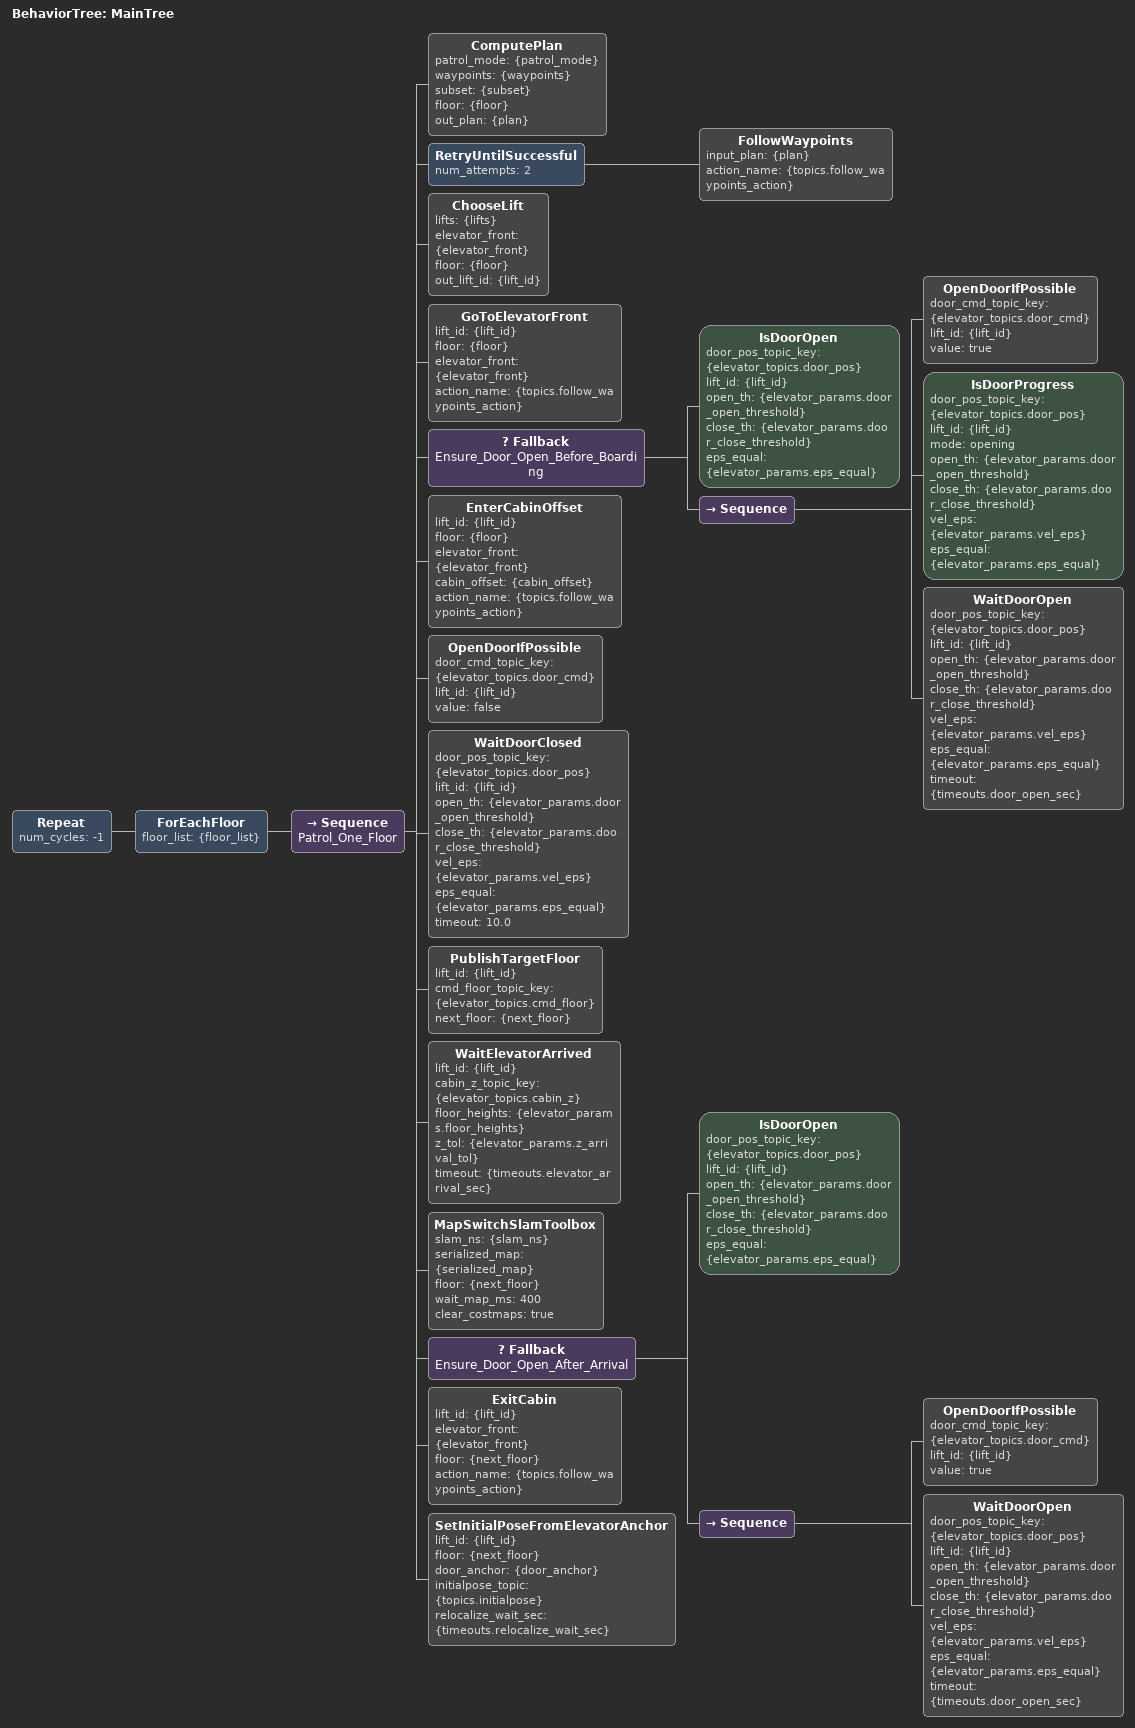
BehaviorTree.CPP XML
<root main_tree_to_execute="MainTree">
  <BehaviorTree ID="MainTree">

    <!-- 무한 층 루프 -->
    <Repeat num_cycles="-1">
      <!-- floor_list를 순회하며 floor / next_floor를 블랙보드에 SET -->
      <ForEachFloor floor_list="{floor_list}">
        <Sequence name="Patrol_One_Floor">

          <!-- A) 경유점 선택 (full/partial + subset 반영) -->
          <ComputePlan
              patrol_mode="{patrol_mode}"
              waypoints="{waypoints}"
              subset="{subset}"
              floor="{floor}"
              out_plan="{plan}"/>

          <!-- B) 층 내 순찰 -->
          <RetryUntilSuccessful num_attempts="2">
            <FollowWaypoints
                input_plan="{plan}"
                action_name="{topics.follow_waypoints_action}"/>
          </RetryUntilSuccessful>

          <!-- C) 엘리베이터 선택 & 문앞 접근 -->
          <ChooseLift
              lifts="{lifts}"
              elevator_front="{elevator_front}"
              floor="{floor}"
              out_lift_id="{lift_id}"/>

          <GoToElevatorFront
              lift_id="{lift_id}"
              floor="{floor}"
              elevator_front="{elevator_front}"
              action_name="{topics.follow_waypoints_action}"/>

          <!-- D) 문 열림 확보 (열려있으면 통과) -->
          <Fallback name="Ensure_Door_Open_Before_Boarding">
            <IsDoorOpen
                door_pos_topic_key="{elevator_topics.door_pos}"
                lift_id="{lift_id}"
                open_th="{elevator_params.door_open_threshold}"
                close_th="{elevator_params.door_close_threshold}"
                eps_equal="{elevator_params.eps_equal}"/>
            <Sequence>
              <OpenDoorIfPossible
                  door_cmd_topic_key="{elevator_topics.door_cmd}"
                  lift_id="{lift_id}"
                  value="true"/>
              <IsDoorProgress
                  door_pos_topic_key="{elevator_topics.door_pos}"
                  lift_id="{lift_id}"
                  mode="opening"
                  open_th="{elevator_params.door_open_threshold}"
                  close_th="{elevator_params.door_close_threshold}"
                  vel_eps="{elevator_params.vel_eps}"
                  eps_equal="{elevator_params.eps_equal}"/>
              <WaitDoorOpen
                  door_pos_topic_key="{elevator_topics.door_pos}"
                  lift_id="{lift_id}"
                  open_th="{elevator_params.door_open_threshold}"
                  close_th="{elevator_params.door_close_threshold}"
                  vel_eps="{elevator_params.vel_eps}"
                  eps_equal="{elevator_params.eps_equal}"
                  timeout="{timeouts.door_open_sec}"/>
            </Sequence>
          </Fallback>

          <!-- E) 캐빈 내부로 탑승 (B방법: 오프셋) -->
          <EnterCabinOffset
              lift_id="{lift_id}"
              floor="{floor}"
              elevator_front="{elevator_front}"
              cabin_offset="{cabin_offset}"
              action_name="{topics.follow_waypoints_action}"/>

          <!-- F) 문 닫고 층 이동 -->
          <OpenDoorIfPossible
              door_cmd_topic_key="{elevator_topics.door_cmd}"
              lift_id="{lift_id}"
              value="false"/>
          <WaitDoorClosed
              door_pos_topic_key="{elevator_topics.door_pos}"
              lift_id="{lift_id}"
              open_th="{elevator_params.door_open_threshold}"
              close_th="{elevator_params.door_close_threshold}"
              vel_eps="{elevator_params.vel_eps}"
              eps_equal="{elevator_params.eps_equal}"
              timeout="10.0"/>

          <PublishTargetFloor
              lift_id="{lift_id}"
              cmd_floor_topic_key="{elevator_topics.cmd_floor}"
              next_floor="{next_floor}"/>

          <WaitElevatorArrived
              lift_id="{lift_id}"
              cabin_z_topic_key="{elevator_topics.cabin_z}"
              floor_heights="{elevator_params.floor_heights}"
              z_tol="{elevator_params.z_arrival_tol}"
              timeout="{timeouts.elevator_arrival_sec}"/>

          <!-- G) 맵 스위치 (slam_toolbox 전용) -->
          <MapSwitchSlamToolbox
              slam_ns="{slam_ns}"
              serialized_map="{serialized_map}"
              floor="{next_floor}"
              wait_map_ms="400"
              clear_costmaps="true"/>

          <!-- H) 도착 후 문 열림 확보 -->
          <Fallback name="Ensure_Door_Open_After_Arrival">
            <IsDoorOpen
                door_pos_topic_key="{elevator_topics.door_pos}"
                lift_id="{lift_id}"
                open_th="{elevator_params.door_open_threshold}"
                close_th="{elevator_params.door_close_threshold}"
                eps_equal="{elevator_params.eps_equal}"/>
            <Sequence>
              <OpenDoorIfPossible
                  door_cmd_topic_key="{elevator_topics.door_cmd}"
                  lift_id="{lift_id}"
                  value="true"/>
              <WaitDoorOpen
                  door_pos_topic_key="{elevator_topics.door_pos}"
                  lift_id="{lift_id}"
                  open_th="{elevator_params.door_open_threshold}"
                  close_th="{elevator_params.door_close_threshold}"
                  vel_eps="{elevator_params.vel_eps}"
                  eps_equal="{elevator_params.eps_equal}"
                  timeout="{timeouts.door_open_sec}"/>
            </Sequence>
          </Fallback>

          <!-- I) 하차(복도측 엘리베이터 앞 포즈로) & 초기자세 찍기 -->
          <ExitCabin
              lift_id="{lift_id}"
              elevator_front="{elevator_front}"
              floor="{next_floor}"
              action_name="{topics.follow_waypoints_action}"/>

          <SetInitialPoseFromElevatorAnchor
              lift_id="{lift_id}"
              floor="{next_floor}"
              door_anchor="{door_anchor}"
              initialpose_topic="{topics.initialpose}"
              relocalize_wait_sec="{timeouts.relocalize_wait_sec}"/>

        </Sequence>
      </ForEachFloor>
    </Repeat>

  </BehaviorTree>
</root>
